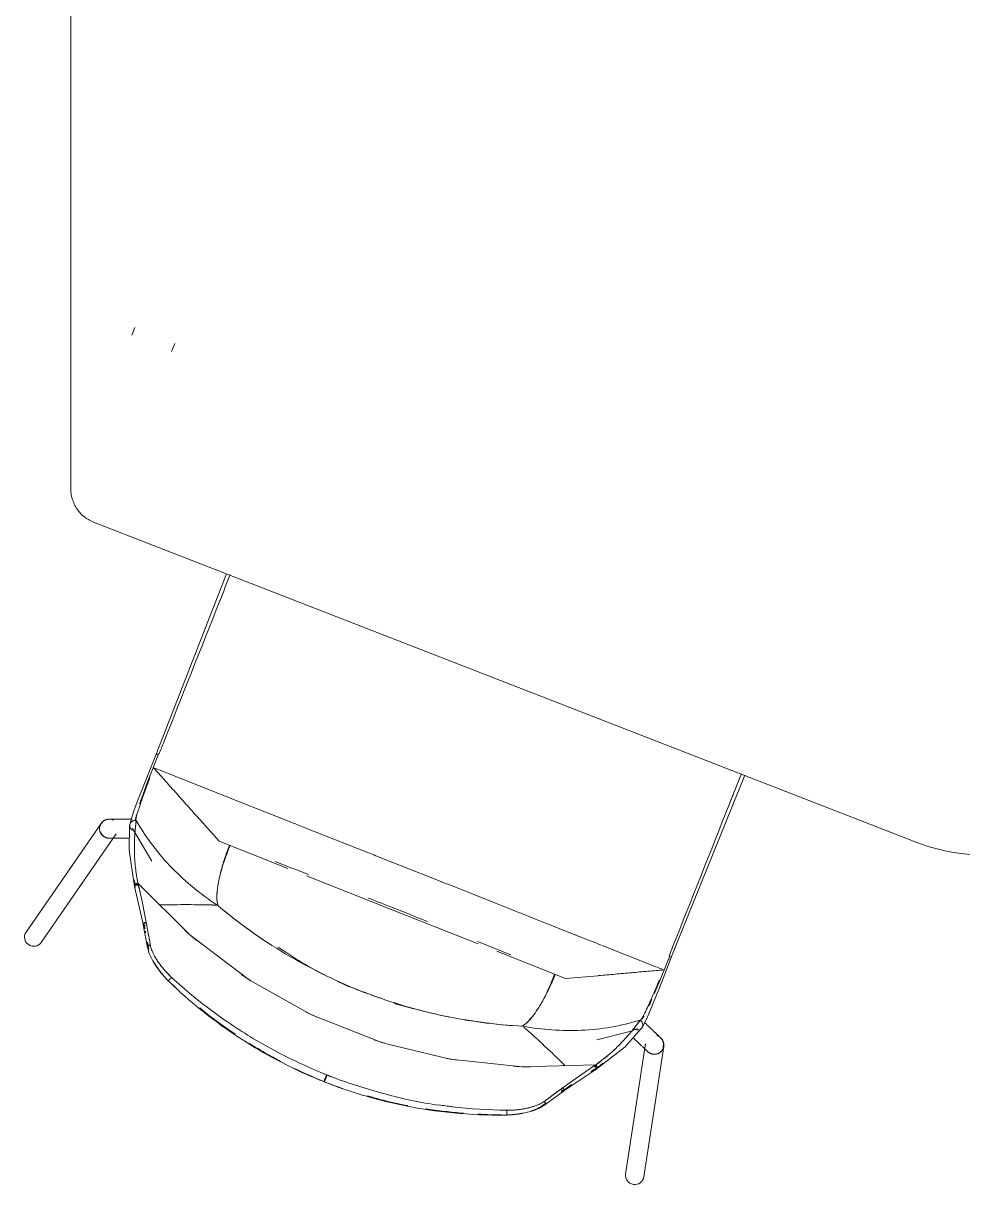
# Model space of a CAD drawing. Header units: millimetres. Extents: x 79795 to 317870, y -36033 to 97293.
# Drawn here: x 167813 to 168610, y 10582 to 11565 of the extents above; entities that cross this region are included whole.
import ezdxf

# ---------------------------------------------------------------- set-up
doc = ezdxf.new("R2010")
doc.units = ezdxf.units.MM
doc.header["$MEASUREMENT"] = 0
doc.layers.add('I-FURN', color=8, linetype='CONTINUOUS', lineweight=9)

msp = doc.modelspace()

# ---------------------------------------------------------------- linework, layer by layer
at = {"layer": 'I-FURN'}
for p, q in [((167852.88, 12124.38), (167852.88, 11170.91)), ((167904.45, 11301.1), (167907.11, 11307.75)), ((167938.2, 11287.54), (167940.88, 11294.18)), ((167852.88, 11170.91), (167852.9, 11169.71)), ((167852.9, 11169.71), (167852.98, 11168.51)), ((167852.98, 11168.51), (167853.1, 11167.32)), ((167853.1, 11167.32), (167853.26, 11166.13)), ((167853.26, 11166.13), (167853.48, 11164.95)), ((167853.48, 11164.95), (167853.74, 11163.78)), ((167853.74, 11163.78), (167854.05, 11162.62)), ((167854.05, 11162.62), (167854.4, 11161.47)), ((167854.4, 11161.47), (167854.8, 11160.34)), ((167854.8, 11160.34), (167855.25, 11159.23)), ((167855.25, 11159.23), (167855.74, 11158.13)), ((167855.74, 11158.13), (167856.27, 11157.06)), ((167856.27, 11157.06), (167856.84, 11156.01)), ((167856.84, 11156.01), (167857.46, 11154.98)), ((167857.46, 11154.98), (167858.12, 11153.97)), ((167858.12, 11153.97), (167858.82, 11153)), ((167858.82, 11153), (167859.55, 11152.05)), ((167859.55, 11152.05), (167860.33, 11151.13)), ((167860.33, 11151.13), (167861.13, 11150.24)), ((167861.13, 11150.24), (167861.98, 11149.39)), ((167861.98, 11149.39), (167862.86, 11148.57)), ((167862.86, 11148.57), (167863.76, 11147.79)), ((167863.76, 11147.79), (167864.7, 11147.04)), ((167864.7, 11147.04), (167865.67, 11146.34)), ((167865.67, 11146.34), (167866.67, 11145.67)), ((167866.67, 11145.67), (167867.69, 11145.04)), ((167867.69, 11145.04), (167868.74, 11144.45)), ((167868.74, 11144.45), (167869.81, 11143.91)), ((167869.81, 11143.91), (167870.9, 11143.41)), ((167870.9, 11143.41), (167871.99, 11142.96)), ((167871.99, 11142.96), (168566.25, 10872.65)), ((167925.2, 10946.45), (167984.7, 11099.24)), ((167922.43, 10934.89), (167927.27, 10947.37)), ((167919.67, 10932.94), (167925.39, 10946.98)), ((167925.24, 10946.47), (167925.2, 10946.41)), ((167925.2, 10946.41), (167925.32, 10946.3)), ((167925.42, 10946.47), (167925.24, 10946.47)), ((167925.32, 10946.3), (167925.58, 10946.13)), ((167925.74, 10946.41), (167925.42, 10946.47)), ((167926.17, 10946.29), (167925.74, 10946.41)), ((167926.7, 10946.12), (167926.17, 10946.29)), ((167913.95, 10918.66), (167919.67, 10932.94)), ((167917.84, 10922.9), (167922.43, 10934.89)), ((167929.46, 10932.38), (167975.86, 10913.99)), ((168360.31, 10772.36), (168423.42, 10928.69)), ((167910.47, 10909.75), (167913.95, 10918.66)), ((167913.72, 10911.81), (167917.84, 10922.9)), ((167918.11, 10921.85), (167919.77, 10926.46)), ((167906.58, 10899.37), (167910.47, 10909.75)), ((167911.07, 10904.34), (167913.72, 10911.81)), ((167984.99, 10910.36), (168038.38, 10889.19)), ((167904.93, 10894.71), (167906.58, 10899.37)), ((167878.69, 10888.06), (167878.89, 10888.31)), ((167878.89, 10888.31), (167879.09, 10888.56)), ((167879.09, 10888.56), (167879.31, 10888.8)), ((167879.31, 10888.8), (167879.53, 10889.03)), ((167879.53, 10889.03), (167879.76, 10889.25)), ((167879.76, 10889.25), (167880, 10889.46)), ((167880, 10889.46), (167880.25, 10889.66)), ((167880.25, 10889.66), (167880.51, 10889.85)), ((167880.51, 10889.85), (167880.77, 10890.03)), ((167880.77, 10890.03), (167881.05, 10890.2)), ((167881.05, 10890.2), (167881.32, 10890.35)), ((167881.32, 10890.35), (167881.61, 10890.5)), ((167881.61, 10890.5), (167881.9, 10890.64)), ((167881.9, 10890.64), (167882.19, 10890.76)), ((167882.19, 10890.76), (167882.49, 10890.87)), ((167882.49, 10890.87), (167882.8, 10890.97)), ((167882.8, 10890.97), (167883.1, 10891.06)), ((167883.1, 10891.06), (167883.42, 10891.14)), ((167883.42, 10891.14), (167883.73, 10891.2)), ((167883.73, 10891.2), (167884.05, 10891.25)), ((167884.05, 10891.25), (167884.36, 10891.29)), ((167884.36, 10891.29), (167884.68, 10891.31)), ((167884.68, 10891.31), (167885, 10891.32)), ((167885, 10891.32), (167885.09, 10891.32)), ((167885.1, 10891.32), (167885.09, 10891.32)), ((167885.09, 10891.32), (167885.11, 10891.32)), ((167885.14, 10891.32), (167885.1, 10891.32)), ((167885.11, 10891.32), (167885.17, 10891.32)), ((167885.22, 10891.32), (167885.14, 10891.32)), ((167885.17, 10891.32), (167885.26, 10891.32)), ((167885.34, 10891.33), (167885.22, 10891.32)), ((167885.26, 10891.32), (167885.31, 10891.32)), ((167885.5, 10891.33), (167885.34, 10891.33)), ((167885.7, 10891.33), (167885.5, 10891.33)), ((167885.94, 10891.33), (167885.7, 10891.33)), ((167886.21, 10891.33), (167885.94, 10891.33)), ((167886.52, 10891.33), (167886.21, 10891.33)), ((167886.86, 10891.33), (167886.52, 10891.33)), ((167887.25, 10891.34), (167886.86, 10891.33)), ((167887.66, 10891.34), (167887.25, 10891.34)), ((167888.12, 10891.34), (167887.66, 10891.34)), ((167888.6, 10891.35), (167888.12, 10891.34)), ((167889.12, 10891.35), (167888.6, 10891.35)), ((167889.67, 10891.35), (167889.12, 10891.35)), ((167890.26, 10891.36), (167889.67, 10891.35)), ((167890.87, 10891.36), (167890.26, 10891.36)), ((167891.52, 10891.36), (167890.87, 10891.36)), ((167892.19, 10891.37), (167891.52, 10891.36)), ((167892.89, 10891.37), (167892.19, 10891.37)), ((167893.61, 10891.38), (167892.89, 10891.37)), ((167894.36, 10891.38), (167893.61, 10891.38)), ((167895.14, 10891.39), (167894.36, 10891.38)), ((167895.94, 10891.39), (167895.14, 10891.39)), ((167896.75, 10891.4), (167895.94, 10891.39)), ((167897.59, 10891.4), (167896.75, 10891.4)), ((167898.45, 10891.41), (167897.59, 10891.4)), ((167899.33, 10891.42), (167898.45, 10891.41)), ((167900.22, 10891.42), (167899.33, 10891.42)), ((167901.12, 10891.43), (167900.22, 10891.42)), ((167902.04, 10891.43), (167901.12, 10891.43)), ((167902.97, 10891.44), (167902.04, 10891.43)), ((167902.66, 10886.84), (167904.93, 10894.71)), ((167903.91, 10891.44), (167902.97, 10891.44)), ((167903.13, 10887.91), (167903.81, 10888.86)), ((167903.81, 10888.86), (167904.73, 10889.61)), ((167904.86, 10891.45), (167903.91, 10891.44)), ((167907.55, 10891.52), (167908.3, 10895.39)), ((167907.68, 10890.39), (167907.55, 10891.29)), ((167978.32, 10872.7), (167959.67, 10893.67)), ((167878.4, 10887.71), (167814.94, 10795.82)), ((167827.78, 10786.95), (167891.24, 10878.84)), ((167877.14, 10883.59), (167877.16, 10883.91)), ((167877.14, 10883.27), (167877.14, 10883.59)), ((167877.14, 10883.19), (167877.14, 10883.27)), ((167877.15, 10882.87), (167877.14, 10883.19)), ((167877.18, 10882.55), (167877.15, 10882.87)), ((167877.16, 10883.91), (167877.19, 10884.23)), ((167877.21, 10882.23), (167877.18, 10882.55)), ((167877.19, 10884.23), (167877.23, 10884.55)), ((167877.26, 10881.91), (167877.21, 10882.23)), ((167877.23, 10884.55), (167877.29, 10884.86)), ((167877.33, 10881.6), (167877.26, 10881.91)), ((167877.29, 10884.86), (167877.36, 10885.18)), ((167877.4, 10881.29), (167877.33, 10881.6)), ((167877.36, 10885.18), (167877.44, 10885.48)), ((167877.49, 10880.98), (167877.4, 10881.29)), ((167877.44, 10885.48), (167877.53, 10885.79)), ((167877.59, 10880.68), (167877.49, 10880.98)), ((167877.53, 10885.79), (167877.63, 10886.09)), ((167877.7, 10880.38), (167877.59, 10880.68)), ((167877.63, 10886.09), (167877.75, 10886.39)), ((167877.83, 10880.08), (167877.7, 10880.38)), ((167877.75, 10886.39), (167877.88, 10886.68)), ((167877.96, 10879.79), (167877.83, 10880.08)), ((167877.88, 10886.68), (167878.02, 10886.97)), ((167878.11, 10879.51), (167877.96, 10879.79)), ((167878.02, 10886.97), (167878.17, 10887.25)), ((167878.27, 10879.23), (167878.11, 10879.51)), ((167878.17, 10887.25), (167878.33, 10887.53)), ((167878.44, 10878.96), (167878.27, 10879.23)), ((167878.33, 10887.53), (167878.51, 10887.8)), ((167878.62, 10878.69), (167878.44, 10878.96)), ((167878.51, 10887.8), (167878.69, 10888.06)), ((167878.81, 10878.44), (167878.62, 10878.69)), ((167879.01, 10878.19), (167878.81, 10878.44)), ((167902.13, 10865.21), (167902.63, 10886.27)), ((167902.62, 10885.67), (167902.72, 10886.82)), ((167902.65, 10885.79), (167902.66, 10886.84)), ((167902.74, 10885.19), (167902.65, 10885.79)), ((167902.92, 10884.58), (167902.74, 10885.19)), ((167903.55, 10883.42), (167902.92, 10884.58)), ((167904.54, 10882.4), (167903.55, 10883.42)), ((167905.84, 10881.68), (167904.54, 10882.4)), ((167905.01, 10883.52), (167921.32, 10855.73)), ((167907.35, 10881.33), (167905.84, 10881.68)), ((168048.97, 10884.99), (168104.93, 10862.8)), ((167879.22, 10877.95), (167879.01, 10878.19)), ((167879.44, 10877.71), (167879.22, 10877.95)), ((167879.67, 10877.49), (167879.44, 10877.71)), ((167879.9, 10877.28), (167879.67, 10877.49)), ((167880.15, 10877.07), (167879.9, 10877.28)), ((167880.4, 10876.88), (167880.15, 10877.07)), ((167880.67, 10876.69), (167880.4, 10876.88)), ((167880.93, 10876.52), (167880.67, 10876.69)), ((167881.21, 10876.36), (167880.93, 10876.52)), ((167881.49, 10876.2), (167881.21, 10876.36)), ((167881.78, 10876.06), (167881.49, 10876.2)), ((167882.07, 10875.94), (167881.78, 10876.06)), ((167882.37, 10875.82), (167882.07, 10875.94)), ((167882.67, 10875.71), (167882.37, 10875.82)), ((167882.98, 10875.62), (167882.67, 10875.71)), ((167883.29, 10875.54), (167882.98, 10875.62)), ((167883.6, 10875.47), (167883.29, 10875.54)), ((167883.92, 10875.42), (167883.6, 10875.47)), ((167884.23, 10875.38), (167883.92, 10875.42)), ((167884.55, 10875.35), (167884.23, 10875.38)), ((167884.87, 10875.33), (167884.55, 10875.35)), ((167885.19, 10875.32), (167884.87, 10875.33)), ((167885.23, 10875.32), (167885.19, 10875.32)), ((167885.19, 10875.32), (167885.19, 10875.32)), ((167885.19, 10875.32), (167885.21, 10875.32)), ((167885.21, 10875.32), (167885.27, 10875.32)), ((167885.3, 10875.32), (167885.23, 10875.32)), ((167885.27, 10875.32), (167885.37, 10875.32)), ((167885.41, 10875.33), (167885.3, 10875.32)), ((167885.37, 10875.32), (167885.5, 10875.33)), ((167885.5, 10875.33), (167885.67, 10875.33)), ((167885.67, 10875.33), (167885.89, 10875.33)), ((167885.89, 10875.33), (167886.14, 10875.33)), ((167886.14, 10875.33), (167886.42, 10875.33)), ((167886.42, 10875.33), (167886.75, 10875.33)), ((167886.75, 10875.33), (167887.11, 10875.34)), ((167887.11, 10875.34), (167887.5, 10875.34)), ((167887.5, 10875.34), (167887.93, 10875.34)), ((167887.93, 10875.34), (167888.4, 10875.34)), ((167888.4, 10875.34), (167888.9, 10875.35)), ((167888.9, 10875.35), (167889.43, 10875.35)), ((167889.43, 10875.35), (167889.99, 10875.35)), ((167889.99, 10875.35), (167890.59, 10875.36)), ((167890.59, 10875.36), (167891.21, 10875.36)), ((167891.21, 10875.36), (167891.86, 10875.37)), ((167891.86, 10875.37), (167892.55, 10875.37)), ((167892.55, 10875.37), (167893.26, 10875.38)), ((167893.26, 10875.38), (167893.99, 10875.38)), ((167893.99, 10875.38), (167894.75, 10875.39)), ((167894.75, 10875.39), (167895.53, 10875.39)), ((167895.53, 10875.39), (167896.34, 10875.4)), ((167896.34, 10875.4), (167897.17, 10875.4)), ((167897.17, 10875.4), (167898.01, 10875.41)), ((167898.01, 10875.41), (167898.88, 10875.41)), ((167898.88, 10875.41), (167899.76, 10875.42)), ((167899.76, 10875.42), (167900.65, 10875.42)), ((167900.65, 10875.42), (167901.57, 10875.43)), ((168036.6, 10849.59), (167978.32, 10872.7)), ((168566.25, 10872.65), (168572.83, 10870.24)), ((168572.83, 10870.24), (168579.5, 10868.09)), ((167906.79, 10834.26), (167902.13, 10865.21)), ((168111.06, 10860.37), (168166.89, 10838.23)), ((168579.5, 10868.09), (168586.26, 10866.21)), ((168586.26, 10866.21), (168593.08, 10864.6)), ((168593.08, 10864.6), (168599.97, 10863.27)), ((168599.97, 10863.27), (168606.9, 10862.21)), ((168606.9, 10862.21), (168613.87, 10861.43)), ((168124.97, 10814.55), (168052.32, 10843.36)), ((167909.75, 10836.66), (167906.73, 10834.68)), ((167906.73, 10834.68), (167906.76, 10835.16)), ((167906.76, 10835.16), (167906.9, 10835.62)), ((167914.28, 10801.48), (167906.79, 10834.25)), ((167906.9, 10835.62), (167907.14, 10836.03)), ((167907.14, 10836.03), (167907.47, 10836.38)), ((167907.47, 10836.38), (167907.87, 10836.65)), ((167907.87, 10836.65), (167908.32, 10836.81)), ((167908.32, 10836.81), (167908.8, 10836.87)), ((167908.8, 10836.87), (167909.29, 10836.82)), ((167908.99, 10835.06), (167909.75, 10836.66)), ((167909.75, 10836.66), (167909, 10835.06)), ((167909.02, 10835.01), (167909.75, 10836.66)), ((167909.02, 10835.01), (167909.75, 10836.66)), ((167909.29, 10836.82), (167909.75, 10836.66)), ((167909.8, 10836.79), (167953.5, 10793.31)), ((167909.8, 10836.79), (167913.12, 10821.74)), ((168172.71, 10835.93), (168228.56, 10813.78)), ((167913.12, 10821.74), (167916.6, 10804.23)), ((168197.62, 10785.74), (168124.97, 10814.55)), ((168239.25, 10809.54), (168292.55, 10788.4)), ((167917.78, 10782.74), (167914.2, 10801.91)), ((167914.29, 10802.11), (167914.26, 10801.7)), ((167914.26, 10801.7), (167914.33, 10801.3)), ((167914.43, 10802.5), (167914.29, 10802.11)), ((167914.33, 10801.3), (167914.52, 10800.94)), ((167915.12, 10800.67), (167914.67, 10802.98)), ((167915.02, 10803.14), (167914.68, 10802.85)), ((167915.42, 10803.35), (167915.02, 10803.14)), ((167915.5, 10798.74), (167915.12, 10800.67)), ((167915.18, 10800.41), (167915.87, 10801.72)), ((167915.86, 10803.46), (167915.42, 10803.35)), ((167916.32, 10803.47), (167915.86, 10803.46)), ((167916.76, 10803.38), (167916.32, 10803.47)), ((167916.6, 10804.23), (167917.77, 10797.98)), ((167916.17, 10795.22), (167915.94, 10796.41)), ((167919.05, 10791.02), (167920.21, 10784.5)), ((167953.5, 10793.31), (168002.73, 10756.08)), ((167918.81, 10781.01), (167917.7, 10787.05)), ((167919.19, 10777.72), (167917.75, 10782.9)), ((168302.7, 10784.38), (168347.9, 10766.46)), ((167922.19, 10771.47), (167919.19, 10777.72)), ((167924.88, 10767.08), (167922.19, 10771.47)), ((168271.62, 10756.4), (168213.35, 10779.51)), ((168359.97, 10775.79), (168354.95, 10763.39)), ((168355.62, 10760.07), (168361.07, 10774.21)), ((168359.82, 10772.39), (168360.13, 10772.34)), ((168360.17, 10772.53), (168359.9, 10772.71)), ((168360.29, 10772.34), (168360.31, 10772.41)), ((167928.09, 10762.64), (167924.88, 10767.08)), ((167931.6, 10758.43), (167928.09, 10762.64)), ((168354.95, 10763.39), (168350.07, 10751.5)), ((167935.46, 10754.55), (167935.39, 10754.47)), ((167935.61, 10754.71), (167935.46, 10754.55)), ((167935.82, 10754.94), (167935.61, 10754.71)), ((167936.09, 10755.23), (167935.82, 10754.94)), ((167936.41, 10755.56), (167936.09, 10755.23)), ((167936.74, 10755.92), (167936.41, 10755.56)), ((167937.08, 10756.28), (167936.74, 10755.92)), ((167937.39, 10756.62), (167937.08, 10756.28)), ((167937.67, 10756.91), (167937.39, 10756.62)), ((167937.89, 10757.15), (167937.67, 10756.91)), ((167938.05, 10757.31), (167937.89, 10757.15)), ((167938.13, 10757.39), (167938.05, 10757.31)), ((168002.73, 10756.08), (168005.06, 10754.56)), ((168005.19, 10754.48), (168056.55, 10725.8)), ((168299.23, 10758.86), (168271.62, 10756.4)), ((168304.27, 10759.31), (168299.57, 10758.89)), ((168350.07, 10751.5), (168346.73, 10743.55)), ((168349.21, 10751.06), (168349.15, 10750.93)), ((168351.11, 10755.42), (168349.21, 10751.06)), ((168349.99, 10745.75), (168355.62, 10760.07)), ((168346.42, 10736.88), (168349.99, 10745.75)), ((168342.14, 10726.65), (168346.42, 10736.88)), ((168344.72, 10738.88), (168342.29, 10733.38)), ((168056.55, 10725.8), (168113.98, 10703.03)), ((168336.41, 10714.85), (168340.15, 10722.13)), ((168338.17, 10724.94), (168336.55, 10722.26)), ((168340.15, 10722.13), (168342.14, 10726.65)), ((168298.06, 10704.6), (168327.07, 10711.95)), ((168321.98, 10698.73), (168336.04, 10714.4)), ((168327.07, 10711.95), (168332.41, 10714.03)), ((168329.21, 10714.04), (168330.56, 10713.26)), ((168330.56, 10713.26), (168332, 10712.9)), ((168332, 10712.9), (168333.42, 10712.96)), ((168333.42, 10712.96), (168334.67, 10713.38)), ((168334.67, 10713.38), (168335.22, 10713.7)), ((168335.22, 10713.7), (168335.7, 10714.07)), ((168336.35, 10714.87), (168335.64, 10713.96)), ((168335.7, 10714.07), (168336.41, 10714.85)), ((168336.95, 10717.11), (168336.8, 10715.94)), ((168336.81, 10718.28), (168336.95, 10717.11)), ((168339.08, 10718.65), (168338.4, 10719.3)), ((168339.76, 10718), (168339.08, 10718.65)), ((168340.43, 10717.36), (168339.76, 10718)), ((168341.09, 10716.74), (168340.43, 10717.36)), ((168341.73, 10716.12), (168341.09, 10716.74)), ((168342.37, 10715.51), (168341.73, 10716.12)), ((168343, 10714.91), (168342.37, 10715.51)), ((168343.61, 10714.33), (168343, 10714.91)), ((168344.21, 10713.76), (168343.61, 10714.33)), ((168344.79, 10713.2), (168344.21, 10713.76)), ((168345.36, 10712.66), (168344.79, 10713.2)), ((168345.91, 10712.14), (168345.36, 10712.66)), ((168346.44, 10711.63), (168345.91, 10712.14)), ((168346.95, 10711.14), (168346.44, 10711.63)), ((168347.45, 10710.67), (168346.95, 10711.14)), ((168113.98, 10703.03), (168119.36, 10701.34)), ((168328.97, 10706.18), (168329.63, 10705.55)), ((168329.63, 10705.55), (168330.29, 10704.92)), ((168330.29, 10704.92), (168330.93, 10704.31)), ((168330.93, 10704.31), (168331.57, 10703.7)), ((168331.57, 10703.7), (168332.19, 10703.11)), ((168332.19, 10703.11), (168332.79, 10702.53)), ((168332.79, 10702.53), (168333.39, 10701.97)), ((168333.39, 10701.97), (168333.96, 10701.42)), ((168333.96, 10701.42), (168334.52, 10700.88)), ((168347.92, 10710.22), (168347.45, 10710.67)), ((168348.37, 10709.79), (168347.92, 10710.22)), ((168348.8, 10709.38), (168348.37, 10709.79)), ((168349.21, 10708.99), (168348.8, 10709.38)), ((168349.6, 10708.62), (168349.21, 10708.99)), ((168349.96, 10708.28), (168349.6, 10708.62)), ((168350.29, 10707.96), (168349.96, 10708.28)), ((168350.61, 10707.66), (168350.29, 10707.96)), ((168350.89, 10707.39), (168350.61, 10707.66)), ((168351.15, 10707.14), (168350.89, 10707.39)), ((168351.39, 10706.91), (168351.15, 10707.14)), ((168351.59, 10706.72), (168351.39, 10706.91)), ((168351.78, 10706.54), (168351.59, 10706.72)), ((168351.93, 10706.4), (168351.78, 10706.54)), ((168352.05, 10706.28), (168351.93, 10706.4)), ((168352.15, 10706.19), (168352.05, 10706.28)), ((168352.12, 10706.22), (168352.2, 10706.14)), ((168352.22, 10706.12), (168352.15, 10706.19)), ((168352.2, 10706.14), (168352.25, 10706.09)), ((168352.26, 10706.08), (168352.22, 10706.12)), ((168352.25, 10706.09), (168352.28, 10706.07)), ((168352.28, 10706.06), (168352.26, 10706.08)), ((168352.28, 10706.07), (168352.28, 10706.06)), ((168352.28, 10706.06), (168352.51, 10705.84)), ((168352.51, 10705.84), (168352.72, 10705.61)), ((168352.72, 10705.61), (168352.93, 10705.36)), ((168352.93, 10705.36), (168353.13, 10705.11)), ((168353.13, 10705.11), (168353.32, 10704.85)), ((168353.32, 10704.85), (168353.5, 10704.59)), ((168353.5, 10704.59), (168353.66, 10704.31)), ((168353.66, 10704.31), (168353.82, 10704.03)), ((168353.82, 10704.03), (168353.96, 10703.75)), ((168353.96, 10703.75), (168354.1, 10703.46)), ((168354.1, 10703.46), (168354.22, 10703.16)), ((168354.22, 10703.16), (168354.33, 10702.86)), ((168354.33, 10702.86), (168354.43, 10702.56)), ((168354.43, 10702.56), (168354.51, 10702.25)), ((168354.51, 10702.25), (168354.58, 10701.94)), ((168354.58, 10701.94), (168354.64, 10701.62)), ((168354.64, 10701.62), (168354.69, 10701.31)), ((168354.69, 10701.31), (168354.73, 10700.99)), ((168119.97, 10701.16), (168173.93, 10688.19)), ((168297.36, 10679.38), (168321.98, 10698.73)), ((168339.25, 10701.19), (168322.49, 10590.78)), ((168334.52, 10700.88), (168335.07, 10700.37)), ((168335.07, 10700.37), (168335.59, 10699.87)), ((168335.59, 10699.87), (168336.1, 10699.38)), ((168336.1, 10699.38), (168336.59, 10698.92)), ((168336.59, 10698.92), (168337.05, 10698.48)), ((168337.05, 10698.48), (168337.5, 10698.05)), ((168337.5, 10698.05), (168337.92, 10697.65)), ((168337.91, 10588.44), (168354.67, 10698.85)), ((168337.92, 10697.65), (168338.32, 10697.27)), ((168338.32, 10697.27), (168338.69, 10696.91)), ((168338.69, 10696.91), (168339.05, 10696.57)), ((168339.05, 10696.57), (168339.37, 10696.26)), ((168339.37, 10696.26), (168339.68, 10695.97)), ((168339.68, 10695.97), (168339.95, 10695.71)), ((168339.95, 10695.71), (168340.2, 10695.47)), ((168340.2, 10695.47), (168340.43, 10695.26)), ((168340.43, 10695.26), (168340.62, 10695.07)), ((168340.62, 10695.07), (168340.8, 10694.91)), ((168340.8, 10694.91), (168340.94, 10694.77)), ((168340.94, 10694.77), (168341.05, 10694.66)), ((168341.05, 10694.66), (168341.14, 10694.58)), ((168341.11, 10694.6), (168341.08, 10694.63)), ((168341.18, 10694.54), (168341.11, 10694.6)), ((168341.14, 10694.58), (168341.2, 10694.52)), ((168341.22, 10694.5), (168341.18, 10694.54)), ((168341.2, 10694.52), (168341.23, 10694.49)), ((168341.24, 10694.48), (168341.22, 10694.5)), ((168341.23, 10694.49), (168341.24, 10694.48)), ((168341.3, 10694.42), (168341.24, 10694.48)), ((168341.54, 10694.21), (168341.3, 10694.42)), ((168341.79, 10694.01), (168341.54, 10694.21)), ((168342.04, 10693.81), (168341.79, 10694.01)), ((168342.3, 10693.63), (168342.04, 10693.81)), ((168342.57, 10693.46), (168342.3, 10693.63)), ((168342.85, 10693.3), (168342.57, 10693.46)), ((168343.13, 10693.14), (168342.85, 10693.3)), ((168343.42, 10693.01), (168343.13, 10693.14)), ((168343.71, 10692.88), (168343.42, 10693.01)), ((168344.01, 10692.76), (168343.71, 10692.88)), ((168344.31, 10692.66), (168344.01, 10692.76)), ((168344.62, 10692.57), (168344.31, 10692.66)), ((168344.93, 10692.49), (168344.62, 10692.57)), ((168345.24, 10692.42), (168344.93, 10692.49)), ((168345.56, 10692.37), (168345.24, 10692.42)), ((168345.87, 10692.32), (168345.56, 10692.37)), ((168346.19, 10692.29), (168345.87, 10692.32)), ((168346.51, 10692.28), (168346.19, 10692.29)), ((168346.83, 10692.27), (168346.51, 10692.28)), ((168347.15, 10692.28), (168346.83, 10692.27)), ((168347.47, 10692.31), (168347.15, 10692.28)), ((168347.79, 10692.34), (168347.47, 10692.31)), ((168348.11, 10692.39), (168347.79, 10692.34)), ((168348.42, 10692.45), (168348.11, 10692.39)), ((168348.73, 10692.52), (168348.42, 10692.45)), ((168349.04, 10692.61), (168348.73, 10692.52)), ((168349.35, 10692.7), (168349.04, 10692.61)), ((168349.65, 10692.81), (168349.35, 10692.7)), ((168349.94, 10692.94), (168349.65, 10692.81)), ((168350.23, 10693.07), (168349.94, 10692.94)), ((168350.52, 10693.21), (168350.23, 10693.07)), ((168350.8, 10693.37), (168350.52, 10693.21)), ((168351.07, 10693.54), (168350.8, 10693.37)), ((168351.34, 10693.71), (168351.07, 10693.54)), ((168351.6, 10693.9), (168351.34, 10693.71)), ((168351.85, 10694.1), (168351.6, 10693.9)), ((168352.09, 10694.31), (168351.85, 10694.1)), ((168352.32, 10694.53), (168352.09, 10694.31)), ((168352.55, 10694.75), (168352.32, 10694.53)), ((168352.61, 10694.82), (168352.55, 10694.75)), ((168352.82, 10695.06), (168352.61, 10694.82)), ((168353.03, 10695.3), (168352.82, 10695.06)), ((168353.22, 10695.56), (168353.03, 10695.3)), ((168353.4, 10695.82), (168353.22, 10695.56)), ((168353.58, 10696.09), (168353.4, 10695.82)), ((168353.74, 10696.36), (168353.58, 10696.09)), ((168353.89, 10696.65), (168353.74, 10696.36)), ((168354.03, 10696.93), (168353.89, 10696.65)), ((168354.16, 10697.23), (168354.03, 10696.93)), ((168354.27, 10697.53), (168354.16, 10697.23)), ((168354.38, 10697.83), (168354.27, 10697.53)), ((168354.47, 10698.14), (168354.38, 10697.83)), ((168354.55, 10698.45), (168354.47, 10698.14)), ((168354.61, 10698.76), (168354.55, 10698.45)), ((168354.67, 10699.07), (168354.61, 10698.76)), ((168354.71, 10699.39), (168354.67, 10699.07)), ((168354.74, 10699.71), (168354.71, 10699.39)), ((168354.73, 10700.99), (168354.75, 10700.67)), ((168354.75, 10700.03), (168354.74, 10699.71)), ((168354.75, 10700.67), (168354.76, 10700.35)), ((168354.76, 10700.35), (168354.75, 10700.03)), ((168173.93, 10688.19), (168235.29, 10681.57)), ((168235.29, 10681.57), (168296.9, 10683.29)), ((168296.9, 10683.29), (168284.17, 10674.6)), ((168296.86, 10683.16), (168296.25, 10681.46)), ((168296.86, 10683.16), (168296.25, 10681.46)), ((168296.86, 10683.16), (168296.31, 10681.47)), ((168296.31, 10681.47), (168296.86, 10683.16)), ((168297.19, 10681.76), (168296.86, 10683.16)), ((168296.86, 10683.16), (168297.3, 10682.96)), ((168297.3, 10682.96), (168297.69, 10682.66)), ((168297.69, 10682.66), (168298, 10682.29)), ((168298, 10682.29), (168298.22, 10681.86)), ((168298.22, 10681.86), (168298.33, 10681.39)), ((168067.9, 10671.24), (168068.19, 10671.99)), ((168068.19, 10671.99), (168068.49, 10672.73)), ((168068.62, 10671.82), (168068.32, 10671.07)), ((168068.49, 10672.73), (168068.77, 10673.43)), ((168068.91, 10672.57), (168068.62, 10671.82)), ((168068.77, 10673.43), (168069.01, 10674.03)), ((168069.19, 10673.26), (168068.91, 10672.57)), ((168069.01, 10674.03), (168069.19, 10674.49)), ((168069.43, 10673.86), (168069.19, 10673.26)), ((168069.24, 10674.62), (168069.3, 10674.78)), ((168069.61, 10674.32), (168069.43, 10673.86)), ((168069.72, 10674.61), (168069.72, 10674.61)), ((168269.45, 10660.65), (168297.36, 10679.38)), ((168284.17, 10674.6), (168269.64, 10664.23)), ((168293.91, 10678.36), (168295.52, 10679.41)), ((168297.7, 10679.65), (168297.29, 10681.35)), ((168298, 10680.01), (168297.7, 10679.65)), ((168298.22, 10680.44), (168298, 10680.01)), ((168298.33, 10680.91), (168298.22, 10680.44)), ((168298.33, 10681.39), (168298.33, 10680.91)), ((168067.04, 10669.09), (168067.08, 10669.19)), ((168067.08, 10669.19), (168067.2, 10669.48)), ((168067.2, 10669.48), (168067.38, 10669.94)), ((168067.38, 10669.94), (168067.62, 10670.54)), ((168067.51, 10669.02), (168067.47, 10668.92)), ((168067.63, 10669.31), (168067.51, 10669.02)), ((168067.62, 10670.54), (168067.9, 10671.24)), ((168067.81, 10669.77), (168067.63, 10669.31)), ((168068.04, 10670.37), (168067.81, 10669.77)), ((168068.32, 10671.07), (168068.04, 10670.37)), ((168269.64, 10664.23), (168253.49, 10652.35)), ((168268.5, 10662.1), (168268.06, 10660.47)), ((168268.19, 10660.56), (168268.64, 10662.23)), ((168268.28, 10660.63), (168276.32, 10666.36)), ((168269.33, 10663.49), (168268.95, 10663.72)), ((168269.07, 10663.81), (168269.45, 10663.58)), ((168269.65, 10663.17), (168269.33, 10663.49)), ((168269.45, 10663.58), (168269.78, 10663.26)), ((168269.9, 10662.78), (168269.65, 10663.17)), ((168269.78, 10663.26), (168270.02, 10662.88)), ((168270.05, 10662.36), (168269.9, 10662.78)), ((168270.02, 10662.88), (168270.17, 10662.45)), ((168270.09, 10661.92), (168270.05, 10662.36)), ((168270.22, 10662.01), (168270.16, 10661.58)), ((168270.17, 10662.45), (168270.22, 10662.01)), ((168253.86, 10652.14), (168253.48, 10652.35)), ((168254.19, 10651.84), (168253.86, 10652.14)), ((168254.13, 10649.45), (168269.59, 10660.75)), ((168268.9, 10660.42), (168269.29, 10660.55)), ((168269.41, 10660.64), (168269.03, 10660.51)), ((168269.29, 10660.55), (168269.62, 10660.79)), ((168269.74, 10660.88), (168269.41, 10660.64)), ((168269.62, 10660.79), (168269.87, 10661.11)), ((168270, 10661.2), (168269.74, 10660.88)), ((168270.03, 10661.49), (168270.09, 10661.92)), ((168221.87, 10644.54), (168221.87, 10644.76)), ((168221.87, 10644.21), (168221.87, 10644.54)), ((168221.87, 10643.81), (168221.87, 10644.21)), ((168221.87, 10643.35), (168221.87, 10643.81)), ((168221.87, 10642.86), (168221.87, 10643.35)), ((168221.87, 10642.37), (168221.87, 10642.86)), ((168221.87, 10641.91), (168221.87, 10642.37)), ((168232.77, 10641.82), (168238.16, 10642.86)), ((168238.16, 10642.86), (168243.13, 10644.21)), ((168243.13, 10644.21), (168249.59, 10646.71)), ((168249.59, 10646.71), (168254.19, 10649.5)), ((168252.09, 10648.82), (168255.21, 10651.11)), ((168252.74, 10649.31), (168253.15, 10649.21)), ((168253.15, 10649.21), (168253.56, 10649.21)), ((168253.56, 10649.21), (168253.93, 10649.33)), ((168253.93, 10649.33), (168254.25, 10649.55)), ((168254.45, 10651.48), (168254.19, 10651.84)), ((168254.25, 10649.55), (168254.49, 10649.85)), ((168254.61, 10651.07), (168254.45, 10651.48)), ((168254.49, 10649.85), (168254.63, 10650.22)), ((168254.68, 10650.64), (168254.61, 10651.07)), ((168221.86, 10641.51), (168221.87, 10641.91)), ((168221.86, 10641.19), (168221.86, 10641.51)), ((168221.86, 10640.98), (168221.86, 10641.19)), ((168221.86, 10640.88), (168221.86, 10640.98)), ((168227.33, 10641.16), (168232.77, 10641.82))]:
    msp.add_line(p, q, dxfattribs=at)
for centre, major_axis, ratio, start_param, end_param in [((167884.82, 10883.27), (6.42, -4.43), 0.972413, 2.617994, 4.712389), ((167885.36, 10883.32), (0.05, -8), 0.991026, 3.98724, 4.45059), ((167885.36, 10883.32), (0.05, -8), 0.991026, 2.987513, 3.665191), ((167885.36, 10883.32), (0.05, -8), 0.991026, 2.666901, 2.826387), ((167885.36, 10883.32), (0.05, -8), 0.991026, 5.235988, 5.472216), ((167821.36, 10791.39), (6.42, -4.43), 0.972413, 3.141593, 4.712389), ((167821.36, 10791.39), (6.42, -4.43), 0.972413, 4.712389, 6.283185), ((168346.96, 10700.02), (-7.71, 1.17), 0.972413, 1.570796, 3.665191), ((168346.6, 10700.42), (-5.52, -5.79), 0.991026, 3.456798, 3.616284), ((168346.6, 10700.42), (-5.52, -5.79), 0.991026, 2.094395, 3.141593), ((168330.2, 10589.61), (-7.71, 1.17), 0.972413, 0, 1.570796), ((168330.2, 10589.61), (-7.71, 1.17), 0.972413, 1.570796, 3.141593)]:
    msp.add_ellipse(centre, major_axis=major_axis, ratio=ratio, start_param=start_param, end_param=end_param, dxfattribs=at)
for points, knots in [([(167987.74, 11098.39), (167984.8, 11090.97), (167965.84, 11043.15), (167946.9, 10995.39), (167930.91, 10955.06)], [-0.5853204, -0.5853204, -0.5853204, -0.5853204, -0.5, -0.0351654, -0.0351654, -0.0351654, -0.0351654]), ([(167925.47, 10946.74), (167925.42, 10946.81), (167925.32, 10946.99), (167925.47, 10947.07), (167925.64, 10947.09)], [-0.7, -0.7, -0.7, -0.7, -0.6, -0.4, -0.4, -0.4, -0.4]), ([(167959.67, 10893.67), (167958.12, 10895.42), (167955, 10898.92), (167950.33, 10904.18), (167945.66, 10909.42), (167941.04, 10914.61), (167936.47, 10919.75), (167930.42, 10926.56), (167925.92, 10931.61), (167922.95, 10934.95)], [-0.6666667, -0.6666667, -0.6666667, -0.6666667, -0.5833333, -0.5, -0.4166667, -0.3333333, -0.25, -0.1666667, -0.000257, -0.000257, -0.000257, -0.000257]), ([(168362.28, 10783.1), (168378.29, 10823.46), (168397.67, 10872.35), (168417.09, 10921.32), (168420.47, 10929.83)], [0.0371165, 0.0371165, 0.0371165, 0.0371165, 0.5, 0.597402, 0.597402, 0.597402, 0.597402]), ([(167919.34, 10925.32), (167918.69, 10923.61), (167917.43, 10920.25), (167915.62, 10915.33), (167913.95, 10910.73), (167912.44, 10906.43), (167911.1, 10902.52), (167909.99, 10899.12), (167909.09, 10896.18), (167908.44, 10893.85), (167908.04, 10892.08), (167907.81, 10890.64), (167907.97, 10890.39), (167908.1, 10890.33)], [0.25, 0.25, 0.25, 0.25, 0.3125, 0.375, 0.4375, 0.5, 0.5625, 0.625, 0.6875, 0.75, 0.8125, 0.875, 0.9696726, 0.9696726, 0.9696726, 0.9696726]), ([(167908.23, 10890.29), (167907.73, 10890.38), (167906.71, 10890.4), (167905.26, 10889.98), (167904.03, 10889.15), (167903.22, 10888.07), (167902.94, 10887.25), (167902.86, 10886.88)], [-1, -1, -1, -1, -0.9038462, -0.8076923, -0.7115385, -0.6153846, -0.5384615, -0.5384615, -0.5384615, -0.5384615]), ([(167908.23, 10890.29), (167907.63, 10886.09), (167906.77, 10877.52), (167906.47, 10863.98), (167907.19, 10852.75), (167908.08, 10846.13), (167908.4, 10844.06)], [-1, -1, -1, -1, -0.75, -0.5, -0.25, -0.1358719, -0.1358719, -0.1358719, -0.1358719]), ([(167906.66, 10863.95), (167906.57, 10868.49), (167906.64, 10874.94), (167907.25, 10881.04), (167907.44, 10882.83)], [-0.4999842, -0.4999842, -0.4999842, -0.4999842, -0.25, -0.1451812, -0.1451812, -0.1451812, -0.1451812]), ([(167977.71, 10837.35), (167978.25, 10840.37), (167979.7, 10846.96), (167982.91, 10857.89), (167985.6, 10865.39), (167987.08, 10869.23)], [-0.4950071, -0.4950071, -0.4950071, -0.4950071, -0.3333333, -0.1666667, 0, 0, 0, 0]), ([(167978.58, 10841.52), (167979.08, 10843.69), (167980.24, 10848.24), (167982.08, 10854.2), (167983.77, 10859.1), (167985.43, 10863.6), (167986.78, 10866.9), (167987.66, 10868.99)], [0.5714286, 0.5714286, 0.5714286, 0.5714286, 0.6785714, 0.7857143, 0.8392857, 0.8928571, 0.9851475, 0.9851475, 0.9851475, 0.9851475]), ([(167909.6, 10837.37), (167908.73, 10841.66), (167907.31, 10850.51), (167906.81, 10859.38), (167906.66, 10863.95)], [-0.9870564, -0.9870564, -0.9870564, -0.9870564, -0.75, -0.5, -0.5, -0.5, -0.5]), ([(167906.73, 10834.68), (167906.74, 10834.45), (167906.83, 10834.01), (167907.17, 10833.49), (167907.46, 10833.24), (167907.58, 10833.15)], [-1, -1, -1, -1, -0.7, -0.4, -0.2, -0.2, -0.2, -0.2]), ([(167977.44, 10817.93), (167977.05, 10819.02), (167976.44, 10821.95), (167976.4, 10828.27), (167977.1, 10833.96), (167977.66, 10837.07)], [-0.9667206, -0.9667206, -0.9667206, -0.9667206, -0.8333333, -0.6666667, -0.5, -0.5, -0.5, -0.5]), ([(167977.96, 10817.61), (167977.42, 10818.53), (167976.82, 10820.35), (167976.55, 10822.83), (167976.5, 10823.73)], [0, 0, 0, 0, 0.1428571, 0.2159417, 0.2159417, 0.2159417, 0.2159417]), ([(168104.67, 10824.63), (168111.67, 10821.87), (168128.45, 10815.24), (168145.04, 10808.6), (168154.66, 10804.73)], [-0.5757065, -0.5757065, -0.5757065, -0.5757065, -0.5, -0.3946841, -0.3946841, -0.3946841, -0.3946841]), ([(167927.96, 10818.74), (167936.04, 10818.93), (167950.95, 10819.12), (167965.68, 10818.87), (167972.44, 10818.72)], [-0.9812423, -0.9812423, -0.9812423, -0.9812423, -0.5, -0.0894127, -0.0894127, -0.0894127, -0.0894127]), ([(167977.86, 10817.76), (167986.58, 10810.45), (168004.87, 10796.27), (168044.04, 10770.58), (168097.13, 10744.36), (168153.77, 10727.07), (168200.32, 10718.86), (168223.8, 10716.64), (168235.61, 10716.01)], [0.0046222, 0.0046222, 0.0046222, 0.0046222, 0.125, 0.25, 0.5, 0.75, 0.875, 1, 1, 1, 1]), ([(167914.6, 10803.26), (167914.7, 10803.37), (167914.93, 10803.57), (167915.33, 10803.78), (167915.93, 10803.93), (167916.4, 10803.89), (167916.68, 10803.79)], [-0.4166667, -0.4166667, -0.4166667, -0.4166667, -0.3333333, -0.25, -0.1666667, 0, 0, 0, 0]), ([(167920.03, 10785.61), (167919.5, 10788.6), (167918.37, 10794.82), (167917.26, 10800.74), (167916.68, 10803.79)], [0.0589298, 0.0589298, 0.0589298, 0.0589298, 0.5, 1, 1, 1, 1]), ([(167920.24, 10784.41), (167919.97, 10784.51), (167919.52, 10784.57), (167918.93, 10784.45), (167918.53, 10784.26), (167918.18, 10783.99), (167917.93, 10783.66), (167917.81, 10783.35), (167917.78, 10783.17), (167917.77, 10783.11)], [-1, -1, -1, -1, -0.8333333, -0.75, -0.6666667, -0.5833333, -0.5, -0.4166667, -0.3814183, -0.3814183, -0.3814183, -0.3814183]), ([(167917.78, 10783.38), (167917.81, 10783.5), (167917.96, 10783.88), (167918.38, 10784.29), (167918.92, 10784.54), (167919.36, 10784.63), (167919.81, 10784.62), (167920.09, 10784.55), (167920.23, 10784.49)], [-0.5833333, -0.5833333, -0.5833333, -0.5833333, -0.5, -0.3333333, -0.25, -0.1666667, -0.0833333, 0, 0, 0, 0]), ([(167923.19, 10776.53), (167922.41, 10778.03), (167921.13, 10780.91), (167920.4, 10783.37), (167920.21, 10784.5)], [0.6667147, 0.6667147, 0.6667147, 0.6667147, 0.8333333, 1, 1, 1, 1]), ([(167938.12, 10757.39), (167936.49, 10758.91), (167934.12, 10761.27), (167931.28, 10764.53), (167929.31, 10766.99), (167927.5, 10769.44), (167925.87, 10771.87), (167924.42, 10774.24), (167923.58, 10775.77), (167923.19, 10776.52)], [0, 0, 0, 0, 0.1666667, 0.25, 0.3333333, 0.4166667, 0.5, 0.5833333, 0.6666667, 0.6666667, 0.6666667, 0.6666667]), ([(168360.71, 10774.7), (168360.82, 10774.62), (168361.08, 10774.38), (168361.12, 10774.13), (168360.81, 10774.06), (168360.53, 10774.11)], [-0.7, -0.7, -0.7, -0.7, -0.6, -0.4, -0.2, -0.2, -0.2, -0.2]), ([(167923.53, 10769.35), (167924.45, 10767.8), (167926.58, 10764.54), (167930.58, 10759.44), (167933.73, 10756.11), (167935.39, 10754.47)], [-0.4938391, -0.4938391, -0.4938391, -0.4938391, -0.3333333, -0.1666667, 0, 0, 0, 0]), ([(167923.73, 10769.4), (167923.97, 10768.99), (167924.72, 10767.77), (167926.06, 10765.71), (167927.85, 10763.2), (167929.79, 10760.69), (167932.59, 10757.35), (167934.92, 10754.93), (167936.52, 10753.35)], [0.4578685, 0.4578685, 0.4578685, 0.4578685, 0.5, 0.5833333, 0.6666667, 0.75, 0.8333333, 1, 1, 1, 1]), ([(168354.6, 10763.79), (168350.15, 10763.39), (168343.42, 10762.79), (168334.34, 10761.98), (168327.49, 10761.37), (168320.57, 10760.76), (168313.58, 10760.14), (168306.57, 10759.51), (168301.9, 10759.1), (168299.57, 10758.89)], [-0.999743, -0.999743, -0.999743, -0.999743, -0.8333333, -0.75, -0.6666667, -0.5833333, -0.5, -0.4166667, -0.3333333, -0.3333333, -0.3333333, -0.3333333]), ([(167935.42, 10754.45), (167935.43, 10754.46), (167935.48, 10754.52), (167935.63, 10754.68), (167935.85, 10754.92), (167936.21, 10755.32), (167936.77, 10755.92), (167937.32, 10756.52), (167937.69, 10756.92), (167937.91, 10757.16), (167938.06, 10757.32), (167938.11, 10757.38), (167938.13, 10757.39)], [-1, -1, -1, -1, -0.916667, -0.833333, -0.75, -0.666667, -0.5, -0.333333, -0.25, -0.166667, -0.083333, 0, 0, 0, 0]), ([(167936.52, 10753.35), (167944.89, 10745.28), (167962.25, 10729.92), (167999.56, 10702.25), (168042.77, 10678.17), (168091.56, 10659.44), (168133.68, 10648.34), (168176.78, 10641.86), (168205.73, 10640.66), (168220.27, 10640.84)], [0, 0, 0, 0, 0.111111, 0.222222, 0.444444, 0.583333, 0.722222, 0.861111, 1, 1, 1, 1]), ([(168250.05, 10733.86), (168251.55, 10736.42), (168254.57, 10741.99), (168258.77, 10751.02), (168261.18, 10757.15), (168262.27, 10760.1)], [-0.4285714, -0.4285714, -0.4285714, -0.4285714, -0.2857143, -0.1428571, -0.0148421, -0.0148421, -0.0148421, -0.0148421]), ([(168334.81, 10721.03), (168334.93, 10720.95), (168335.28, 10721.17), (168336.09, 10722.34), (168337, 10723.91), (168338.13, 10726.05), (168339.49, 10728.81), (168341.01, 10732.04), (168343.29, 10737.07), (168345.82, 10742.86), (168348.55, 10749.3), (168349.93, 10752.6), (168350.64, 10754.3)], [-0.9696726, -0.9696726, -0.9696726, -0.9696726, -0.875, -0.8125, -0.75, -0.6875, -0.625, -0.5625, -0.5, -0.375, -0.3125, -0.25, -0.25, -0.25, -0.25]), ([(167991.93, 10709.3), (167986.45, 10712.97), (167976.19, 10720.03), (167966.59, 10727.9), (167962.14, 10731.68)], [0.5416307, 0.5416307, 0.5416307, 0.5416307, 0.6666667, 0.7776325, 0.7776325, 0.7776325, 0.7776325]), ([(168173.7, 10723.75), (168166.15, 10725.25), (168150.49, 10728.95), (168134.74, 10732.97), (168126.59, 10735.31)], [-0.7823925, -0.7823925, -0.7823925, -0.7823925, -0.7, -0.609839, -0.609839, -0.609839, -0.609839]), ([(167973.96, 10727.85), (167975.47, 10726.73), (167978.51, 10724.54), (167981.55, 10722.35), (167983.07, 10721.27)], [0.29718056, 0.29718056, 0.29718056, 0.29718056, 0.33333333, 0.36907718, 0.36907718, 0.36907718, 0.36907718]), ([(167983.1, 10721.29), (167995.81, 10712.43), (168022.17, 10695.98), (168050.28, 10682.9), (168064.54, 10676.89)], [0.3692011, 0.3692011, 0.3692011, 0.3692011, 0.6666667, 0.963795, 0.963795, 0.963795, 0.963795]), ([(168246.84, 10728.73), (168245.41, 10726.62), (168242.33, 10722.49), (168238.62, 10718.49), (168236.58, 10717.15), (168235.9, 10716.73)], [-0.472402, -0.472402, -0.472402, -0.472402, -0.3333333, -0.1666667, -0.0806272, -0.0806272, -0.0806272, -0.0806272]), ([(168334.72, 10721.17), (168332.28, 10717.7), (168327.02, 10710.87), (168317.97, 10700.8), (168309.47, 10692.86), (168303.97, 10688.43), (168302.01, 10686.93)], [0, 0, 0, 0, 0.25, 0.5, 0.75, 0.8847092, 0.8847092, 0.8847092, 0.8847092]), ([(168234.13, 10716.03), (168234.9, 10716.26), (168236.53, 10717.05), (168238.39, 10718.55), (168239.37, 10719.48), (168239.39, 10719.49)], [-1, -1, -1, -1, -0.8928571, -0.7857143, -0.7840531, -0.7840531, -0.7840531, -0.7840531]), ([(168238.91, 10713.07), (168243.95, 10708.56), (168254.83, 10698.6), (168265.56, 10688.26), (168271.31, 10682.59)], [-0.9105873, -0.9105873, -0.9105873, -0.9105873, -0.5, -0.0187537, -0.0187537, -0.0187537, -0.0187537]), ([(168330.28, 10715.18), (168329.16, 10713.74), (168325.28, 10708.91), (168320.95, 10704.2), (168317.81, 10700.92)], [0.1451812, 0.1451812, 0.1451812, 0.1451812, 0.25, 0.499978, 0.499978, 0.499978, 0.499978]), ([(168317.81, 10700.92), (168314.62, 10697.67), (168307.92, 10691.42), (168300.65, 10685.81), (168296.86, 10683.16)], [0.5, 0.5, 0.5, 0.5, 0.75, 0.9999861, 0.9999861, 0.9999861, 0.9999861]), ([(168227.31, 10682.16), (168230.63, 10681.98), (168235.4, 10681.73), (168240.17, 10681.67), (168241.61, 10681.66)], [-0.11702564, -0.11702564, -0.11702564, -0.11702564, -0.09090909, -0.07954338, -0.07954338, -0.07954338, -0.07954338]), ([(168296.86, 10683.16), (168297.04, 10683.09), (168297.36, 10682.91), (168297.77, 10682.52), (168298.08, 10682.05), (168298.31, 10681.33), (168298.27, 10680.38), (168297.75, 10679.62), (168297.15, 10679.24), (168296.64, 10679.09), (168296.28, 10679.08), (168296.1, 10679.1)], [-1, -1, -1, -1, -0.9166667, -0.8333333, -0.75, -0.6666667, -0.5, -0.3333333, -0.25, -0.1666667, -0.0833333, -0.0833333, -0.0833333, -0.0833333]), ([(168074.61, 10672.83), (168089.07, 10667.3), (168118.64, 10658.1), (168148.99, 10651.15), (168164.36, 10649.25)], [-0.9637993, -0.9637993, -0.9637993, -0.9637993, -0.6666667, -0.3692167, -0.3692167, -0.3692167, -0.3692167]), ([(168296.03, 10679.12), (168296.34, 10679.07), (168296.8, 10679.11), (168297.35, 10679.35), (168297.59, 10679.54), (168297.7, 10679.65)], [-0.8, -0.8, -0.8, -0.8, -0.4, -0.2, 0, 0, 0, 0]), ([(168269.07, 10663.81), (168266.59, 10662.02), (168261.52, 10658.32), (168256.21, 10654.39), (168253.49, 10652.36)], [0, 0, 0, 0, 0.5, 0.9989813, 0.9989813, 0.9989813, 0.9989813]), ([(168253.49, 10652.35), (168252.58, 10651.65), (168250.36, 10650.35), (168246.72, 10648.83), (168243.4, 10647.75), (168240.71, 10647.02), (168237.86, 10646.37), (168234.86, 10645.82), (168231.74, 10645.38), (168228.93, 10645.1), (168227.16, 10645), (168226.49, 10644.97)], [0, 0, 0, 0, 0.1666667, 0.3333333, 0.4166667, 0.5, 0.5833333, 0.6666667, 0.75, 0.8333333, 0.8844325, 0.8844325, 0.8844325, 0.8844325]), ([(168185.25, 10642.33), (168179.92, 10642.76), (168169.16, 10643.91), (168158.37, 10645.2), (168152.92, 10645.97)], [-0.7681843, -0.7681843, -0.7681843, -0.7681843, -0.6666667, -0.5624253, -0.5624253, -0.5624253, -0.5624253]), ([(168164.39, 10649.41), (168166.24, 10649.14), (168169.94, 10648.6), (168173.66, 10648.19), (168175.54, 10648)], [-0.36909277, -0.36909277, -0.36909277, -0.36909277, -0.33333333, -0.29717322, -0.29717322, -0.29717322, -0.29717322]), ([(168220.27, 10640.84), (168222.51, 10640.89), (168225.87, 10641.05), (168230.19, 10641.57), (168232.73, 10641.97), (168234.17, 10642.24), (168234.6, 10642.32)], [0, 0, 0, 0, 0.1666667, 0.25, 0.3333333, 0.368513, 0.368513, 0.368513, 0.368513]), ([(168221.87, 10644.77), (168221.87, 10644.71), (168221.87, 10644.56), (168221.87, 10644.23), (168221.86, 10643.69), (168221.85, 10642.88), (168221.84, 10642.06), (168221.83, 10641.52), (168221.83, 10641.09), (168221.82, 10640.91), (168221.82, 10640.88)], [-0.9166667, -0.9166667, -0.9166667, -0.9166667, -0.8333333, -0.75, -0.6666667, -0.5, -0.3333333, -0.25, -0.1666667, 0, 0, 0, 0]), ([(168242.22, 10644.25), (168242.97, 10644.49), (168244.53, 10645.02), (168246.74, 10645.88), (168249.5, 10647.15), (168251.18, 10648.12), (168252.09, 10648.82)], [0.594049, 0.594049, 0.594049, 0.594049, 0.6666667, 0.75, 0.8333333, 1, 1, 1, 1]), ([(168242.44, 10644.12), (168243.64, 10644.51), (168245.6, 10645.18), (168247.07, 10645.93), (168247.61, 10646.24)], [0.5492901, 0.5492901, 0.5492901, 0.5492901, 0.6666667, 0.7441692, 0.7441692, 0.7441692, 0.7441692]), ([(168254.64, 10650.23), (168254.58, 10649.97), (168254.37, 10649.61), (168253.95, 10649.32), (168253.57, 10649.2), (168253.16, 10649.2), (168252.89, 10649.27), (168252.75, 10649.32)], [-0.5, -0.5, -0.5, -0.5, -0.3333333, -0.25, -0.1666667, -0.0833333, 0, 0, 0, 0])]:
    msp.add_open_spline(points, degree=3, knots=knots, dxfattribs=at)
for points in [[(167977.98, 11073.78), (167979.15, 11076.73), (167980.32, 11079.68), (167981.49, 11082.64)], [(167927.55, 10946.59), (167928.85, 10949.87), (167930.15, 10953.14), (167931.44, 10956.42)], [(167922.96, 10934.96), (167925.36, 10934.01), (167927.78, 10933.05), (167930.31, 10932.05)], [(167984.98, 10910.37), (167981.93, 10911.58), (167978.88, 10912.79), (167975.85, 10913.99)], [(168413.04, 10911.11), (168411.82, 10908.03), (168410.6, 10904.95), (168409.38, 10901.87)], [(167907.36, 10882.91), (167907.59, 10885.41), (167907.88, 10887.86), (167908.23, 10890.29)], [(167976.74, 10818.63), (167969.88, 10823.11), (167956.68, 10832.81), (167938.34, 10849.54), (167921.87, 10868.62), (167912.52, 10882.81), (167908.23, 10890.29)], [(168048.95, 10885), (168045.43, 10886.4), (168041.91, 10887.79), (168038.41, 10889.18)], [(168110.81, 10860.47), (168108.85, 10861.25), (168106.9, 10862.02), (168104.94, 10862.8)], [(168025.74, 10855.49), (168035.12, 10851.86), (168044.56, 10848.2), (168054.03, 10844.52)], [(167907.49, 10835.09), (167907.11, 10836.77), (167906.76, 10838.44), (167906.45, 10840.12)], [(167908.95, 10840.8), (167909.2, 10839.42), (167909.46, 10838.04), (167909.75, 10836.66)], [(167977.38, 10835.41), (167977.61, 10836.83), (167977.89, 10838.31), (167978.22, 10839.84)], [(167907.52, 10833.18), (167907.38, 10833.29), (167907.12, 10833.55), (167906.85, 10834.01), (167906.72, 10834.53), (167906.73, 10835.06), (167906.89, 10835.58), (167907.19, 10836.04), (167907.6, 10836.42), (167908.1, 10836.69), (167908.65, 10836.83), (167909.21, 10836.83), (167909.58, 10836.74), (167909.75, 10836.67)], [(167909.75, 10836.67), (167910.35, 10834.12), (167910.96, 10831.53), (167911.58, 10828.76)], [(167976.51, 10827.85), (167976.54, 10828.49), (167976.59, 10829.15), (167976.65, 10829.83)], [(168172.7, 10835.93), (168170.61, 10836.76), (168168.51, 10837.59), (168166.4, 10838.43)], [(167976.74, 10818.63), (167975.32, 10818.64), (167973.91, 10818.65), (167972.49, 10818.66)], [(168017.34, 10788.21), (168004.82, 10796.5), (167992.83, 10805.53), (167981.18, 10814.98)], [(168239.24, 10809.55), (168235.69, 10810.95), (168232.14, 10812.36), (168228.57, 10813.77)], [(167914.45, 10801.35), (167914.36, 10801.46), (167914.24, 10801.71), (167914.16, 10802.11), (167914.19, 10802.52), (167914.29, 10802.79), (167914.35, 10802.91)], [(167915.12, 10800.69), (167914.96, 10801.46), (167914.81, 10802.24), (167914.65, 10803.01)], [(167915.12, 10800.68), (167915.26, 10799.98), (167915.4, 10799.28), (167915.53, 10798.57)], [(167948.94, 10797.65), (167952.48, 10794.46), (167956.08, 10791.34), (167959.72, 10788.26)], [(167917.7, 10787.16), (167918.03, 10785.36), (167918.36, 10783.54), (167918.7, 10781.69)], [(167920.48, 10783.28), (167920.38, 10783.7), (167920.29, 10784.1), (167920.23, 10784.49)], [(168069.63, 10758.5), (168055.1, 10765.48), (168041.55, 10774.07), (168028.28, 10783.14)], [(168197.19, 10787.73), (168206.6, 10783.93), (168215.91, 10780.15), (168225.19, 10776.37)], [(168301.74, 10784.76), (168298.69, 10785.97), (168295.63, 10787.18), (168292.56, 10788.4)], [(168362.28, 10783.11), (168361.3, 10780.62), (168360.31, 10778.13), (168359.33, 10775.64)], [(167929.34, 10766.99), (167926.83, 10770.27), (167924.46, 10773.72), (167923.2, 10776.52)], [(167938.13, 10757.39), (167936.5, 10758.92), (167933.35, 10762.06), (167930.6, 10765.35), (167929.34, 10766.99)], [(168347.23, 10766.72), (168349.75, 10765.72), (168352.21, 10764.75), (168354.61, 10763.8)], [(167942.27, 10748.1), (167940.34, 10749.86), (167938.43, 10751.63), (167936.52, 10753.42)], [(167943.24, 10752.75), (167941.53, 10754.28), (167939.82, 10755.83), (167938.12, 10757.39)], [(167938.13, 10757.39), (167949.55, 10746.89), (167961.49, 10737.04), (167973.95, 10727.86)], [(167997.31, 10759.79), (167999.93, 10758.02), (168002.57, 10756.27), (168005.23, 10754.55)], [(168118.6, 10738.52), (168104.64, 10743.25), (168090.63, 10748.24), (168077.4, 10754.65)], [(168262.86, 10759.87), (168261.31, 10756.06), (168258.13, 10748.76), (168252.93, 10738.51), (168249.41, 10732.64), (168247.69, 10730.01)], [(168246.83, 10728.71), (168247.61, 10729.87), (168248.39, 10731.1), (168249.18, 10732.39)], [(167983.11, 10721.28), (167980.02, 10723.43), (167976.94, 10725.59), (167973.92, 10727.84)], [(168051.5, 10728.27), (168054.46, 10726.81), (168057.44, 10725.38), (168060.43, 10723.99)], [(168229.5, 10716.32), (168214.73, 10717.33), (168200.11, 10719.3), (168185.54, 10721.87)], [(168334.72, 10721.17), (168326.47, 10718.67), (168309.93, 10714.73), (168284.87, 10712.13), (168260.04, 10712.52), (168243.78, 10714.49), (168235.72, 10715.94)], [(168241.33, 10721.5), (168242.02, 10722.27), (168242.74, 10723.12), (168243.46, 10724.04)], [(168334.72, 10721.17), (168333.31, 10719.17), (168331.83, 10717.18), (168330.3, 10715.2)], [(168336.29, 10715.01), (168336.69, 10715.65), (168337.13, 10717.17), (168336.53, 10719.51), (168335.39, 10720.73), (168334.71, 10721.17)], [(168238.83, 10713.05), (168237.8, 10714.01), (168236.76, 10714.98), (168235.72, 10715.94)], [(168020, 10692), (168014.01, 10695.38), (168008.03, 10698.8), (168002.15, 10702.37)], [(168109.91, 10704.37), (168113.04, 10703.33), (168116.19, 10702.32), (168119.35, 10701.35)], [(168030.42, 10686.3), (168027.03, 10688.1), (168023.68, 10689.95), (168020.33, 10691.82)], [(168171.2, 10688.76), (168174.27, 10688.21), (168177.34, 10687.69), (168180.42, 10687.21)], [(168295.43, 10679.14), (168298.21, 10680.95), (168300.91, 10682.85), (168303.53, 10684.83)], [(168301.24, 10686.34), (168299.8, 10685.26), (168298.34, 10684.2), (168296.86, 10683.16)], [(168067.47, 10668.92), (168058.73, 10672.52), (168050.11, 10676.41), (168041.64, 10680.58)], [(168076.8, 10671.99), (168072.43, 10673.63), (168068.11, 10675.36), (168063.82, 10677.17)], [(168064.56, 10676.81), (168066.29, 10676.1), (168068.03, 10675.4), (168069.76, 10674.71)], [(168069.34, 10674.88), (168071.08, 10674.19), (168072.82, 10673.51), (168074.57, 10672.84)], [(168295.57, 10679.23), (168294.76, 10678.71), (168293.93, 10678.17), (168293.09, 10677.63)], [(168083.09, 10663.34), (168077.7, 10665.15), (168072.35, 10667.07), (168067.04, 10669.09)], [(168276.73, 10666.58), (168274.01, 10664.68), (168271.19, 10662.7), (168268.29, 10660.64)], [(168117.06, 10653.45), (168112.68, 10654.53), (168108.35, 10655.78), (168104.04, 10657.13)], [(168138.17, 10648.8), (168131.22, 10650.15), (168124.27, 10651.55), (168117.43, 10653.36)], [(168253.48, 10652.35), (168253.61, 10652.29), (168253.87, 10652.15), (168254.2, 10651.85), (168254.46, 10651.48), (168254.63, 10651.07), (168254.67, 10650.78), (168254.68, 10650.64)], [(168175.54, 10647.91), (168171.82, 10648.36), (168168.1, 10648.86), (168164.38, 10649.41)], [(168175.55, 10647.92), (168190.9, 10646.07), (168206.35, 10645.06), (168221.87, 10644.88)], [(168221.87, 10644.87), (168220.67, 10644.88), (168219.48, 10644.9), (168218.29, 10644.93)], [(168234.84, 10645.85), (168232.8, 10645.52), (168228.55, 10645), (168224.1, 10644.87), (168221.87, 10644.88)], [(168225.56, 10644.93), (168224.34, 10644.88), (168223.1, 10644.87), (168221.87, 10644.87)], [(168245.85, 10648.58), (168242.67, 10647.47), (168238.89, 10646.57), (168234.84, 10645.85)], [(168252.74, 10649.31), (168253.19, 10649.64), (168253.63, 10649.96), (168254.06, 10650.29)], [(168220.31, 10640.88), (168212.6, 10640.89), (168204.92, 10641.17), (168197.24, 10641.63)], [(168221.82, 10640.88), (168221.32, 10640.88), (168220.82, 10640.88), (168220.32, 10640.88)], [(168221.86, 10640.88), (168224.19, 10640.93), (168228.76, 10641.2), (168233.09, 10641.85), (168235.14, 10642.25)]]:
    msp.add_open_spline(points, degree=3, dxfattribs=at)

doc.saveas('drawing.dxf')
